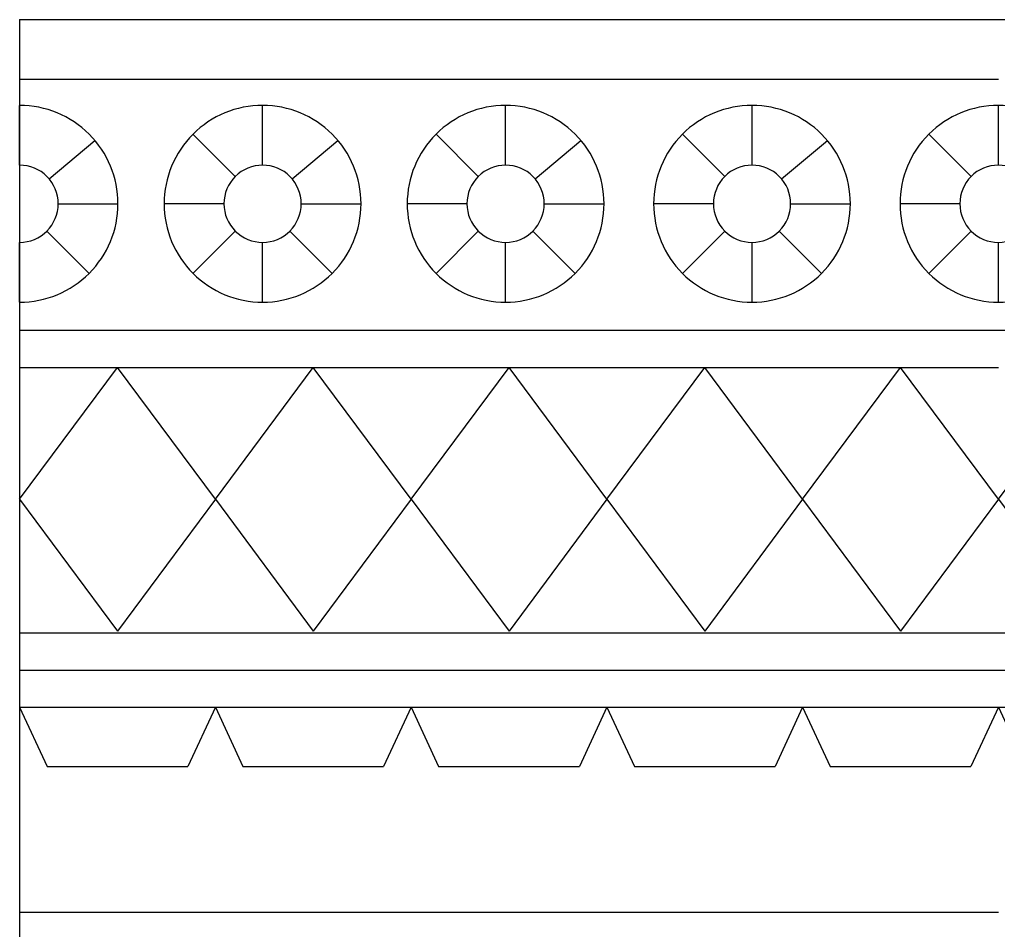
# Model space of a CAD drawing. Extents: x -111 to 2985, y -118 to 122.
# Drawn here: x -84.14 to -64.39, y 103.18 to 121.56 of the extents above; entities that cross this region are included whole.
import ezdxf

# ---------------------------------------------------------------- set-up
doc = ezdxf.new("R2010")
doc.units = 0
doc.layers.add('LAYER_03', color=5, linetype='CONTINUOUS')

msp = doc.modelspace()

# ---------------------------------------------------------------- linework, layer by layer
at = {"layer": 'LAYER_03'}
for points in [[(-84.145, 121.562), (-84.145, 84.838)], [(-84.145, 121.562), (-64.39, 121.562)], [(-64.39, 121.562), (-44.635, 121.562)], [(-84.145, 120.362), (-64.39, 120.362)], [(-84.145, 118.623), (-84.145, 119.83)], [(-79.24, 118.623), (-79.24, 119.83)], [(-74.336, 118.623), (-74.336, 119.83)], [(-69.363, 118.623), (-69.363, 119.83)], [(-64.39, 118.623), (-64.39, 119.83)], [(-79.792, 118.395), (-80.645, 119.248)], [(-74.887, 118.395), (-75.74, 119.248)], [(-69.914, 118.395), (-70.767, 119.248)], [(-64.941, 118.395), (-65.794, 119.248)], [(-83.548, 118.345), (-82.623, 119.121)], [(-78.643, 118.345), (-77.719, 119.121)], [(-73.739, 118.345), (-72.815, 119.121)], [(-68.766, 118.345), (-67.841, 119.121)], [(-83.365, 117.844), (-82.159, 117.844)], [(-80.02, 117.844), (-81.227, 117.844)], [(-78.461, 117.844), (-77.254, 117.844)], [(-75.116, 117.844), (-76.322, 117.844)], [(-73.557, 117.844), (-72.35, 117.844)], [(-70.142, 117.844), (-71.349, 117.844)], [(-68.583, 117.844), (-67.377, 117.844)], [(-65.169, 117.844), (-66.376, 117.844)], [(-83.594, 117.293), (-82.74, 116.44)], [(-79.792, 117.293), (-80.645, 116.44)], [(-78.689, 117.293), (-77.836, 116.44)], [(-74.887, 117.293), (-75.74, 116.44)], [(-73.785, 117.293), (-72.932, 116.44)], [(-69.914, 117.293), (-70.767, 116.44)], [(-68.812, 117.293), (-67.959, 116.44)], [(-64.941, 117.293), (-65.794, 116.44)], [(-84.145, 115.858), (-84.145, 117.065)], [(-79.24, 115.858), (-79.24, 117.065)], [(-74.336, 115.858), (-74.336, 117.065)], [(-69.363, 115.858), (-69.363, 117.065)], [(-64.39, 115.858), (-64.39, 117.065)], [(-84.145, 115.291), (-74.267, 115.291)], [(-74.267, 115.291), (-64.39, 115.291)], [(-64.39, 115.291), (-54.512, 115.291)], [(-84.145, 114.541), (-64.39, 114.541)], [(-84.145, 111.88), (-82.169, 114.541)], [(-80.194, 111.88), (-82.169, 114.541)], [(-80.194, 111.88), (-78.218, 114.541)], [(-76.243, 111.88), (-78.218, 114.541)], [(-76.243, 111.88), (-74.267, 114.541)], [(-72.292, 111.88), (-74.267, 114.541)], [(-72.292, 111.88), (-70.316, 114.541)], [(-68.341, 111.88), (-70.316, 114.541)], [(-68.341, 111.88), (-66.365, 114.541)], [(-64.39, 111.88), (-66.365, 114.541)], [(-64.39, 111.88), (-62.414, 114.541)], [(-84.145, 111.88), (-82.169, 109.218)], [(-80.194, 111.88), (-82.169, 109.218)], [(-80.194, 111.88), (-78.218, 109.218)], [(-76.243, 111.88), (-78.218, 109.218)], [(-76.243, 111.88), (-74.267, 109.218)], [(-72.292, 111.88), (-74.267, 109.218)], [(-72.292, 111.88), (-70.316, 109.218)], [(-68.341, 111.88), (-70.316, 109.218)], [(-68.341, 111.88), (-66.365, 109.218)], [(-64.39, 111.88), (-66.365, 109.218)], [(-64.39, 111.88), (-62.414, 109.218)], [(-84.145, 109.181), (-64.39, 109.181)], [(-64.39, 109.181), (-44.635, 109.181)], [(-84.145, 108.431), (-64.39, 108.431)], [(-64.39, 108.431), (-44.635, 108.431)], [(-84.145, 107.681), (-80.194, 107.681)], [(-84.145, 107.681), (-83.589, 106.489), (-80.75, 106.489)], [(-84.145, 107.681), (-64.39, 107.681)], [(-80.194, 107.681), (-80.75, 106.489)], [(-80.194, 107.681), (-79.638, 106.489)], [(-80.194, 107.681), (-76.243, 107.681)], [(-76.243, 107.681), (-76.799, 106.489)], [(-76.243, 107.681), (-75.687, 106.489)], [(-76.243, 107.681), (-72.292, 107.681)], [(-72.292, 107.681), (-72.847, 106.489)], [(-72.292, 107.681), (-71.736, 106.489)], [(-72.292, 107.681), (-68.341, 107.681)], [(-68.341, 107.681), (-68.896, 106.489)], [(-68.341, 107.681), (-67.785, 106.489)], [(-68.341, 107.681), (-64.39, 107.681)], [(-64.39, 107.681), (-64.945, 106.489)], [(-64.39, 107.681), (-63.834, 106.489)], [(-64.39, 107.681), (-60.439, 107.681)], [(-79.638, 106.489), (-76.799, 106.489)], [(-75.687, 106.489), (-72.847, 106.489)], [(-71.736, 106.489), (-68.896, 106.489)], [(-67.785, 106.489), (-64.945, 106.489)], [(-84.145, 103.545), (-64.39, 103.545)]]:
    msp.add_lwpolyline(points, dxfattribs=at)
for points in [[(-84.145, 115.858, 0.414214), (-82.159, 117.844, 0.414214), (-84.145, 119.83)], [(-64.39, 119.83, 0.414214), (-66.376, 117.844, 0.414214), (-64.39, 115.858)], [(-64.39, 115.858, 0.414214), (-62.404, 117.844, 0.414214), (-64.39, 119.83)], [(-84.145, 117.065, 0.414214), (-83.365, 117.844, 0.414214), (-84.145, 118.623)], [(-64.39, 118.623, 0.414214), (-65.169, 117.844, 0.414214), (-64.39, 117.065)], [(-64.39, 117.065, 0.414214), (-63.61, 117.844, 0.414214), (-64.39, 118.623)]]:
    msp.add_lwpolyline(points, format="xyb", dxfattribs=at)
for points in [[(-79.24, 119.83, 0.414214), (-81.227, 117.844, 0.414214), (-79.24, 115.858, 0.414214), (-77.254, 117.844, 0.414214)], [(-74.336, 119.83, 0.414214), (-76.322, 117.844, 0.414214), (-74.336, 115.858, 0.414214), (-72.35, 117.844, 0.414214)], [(-69.363, 119.83, 0.414214), (-71.349, 117.844, 0.414214), (-69.363, 115.858, 0.414214), (-67.377, 117.844, 0.414214)], [(-79.24, 118.623, 0.414214), (-80.02, 117.844, 0.414214), (-79.24, 117.065, 0.414214), (-78.461, 117.844, 0.414214)], [(-74.336, 118.623, 0.414214), (-75.116, 117.844, 0.414214), (-74.336, 117.065, 0.414214), (-73.557, 117.844, 0.414214)], [(-69.363, 118.623, 0.414214), (-70.142, 117.844, 0.414214), (-69.363, 117.065, 0.414214), (-68.583, 117.844, 0.414214)]]:
    msp.add_lwpolyline(points, format="xyb", close=True, dxfattribs=at)

doc.saveas('drawing.dxf')
